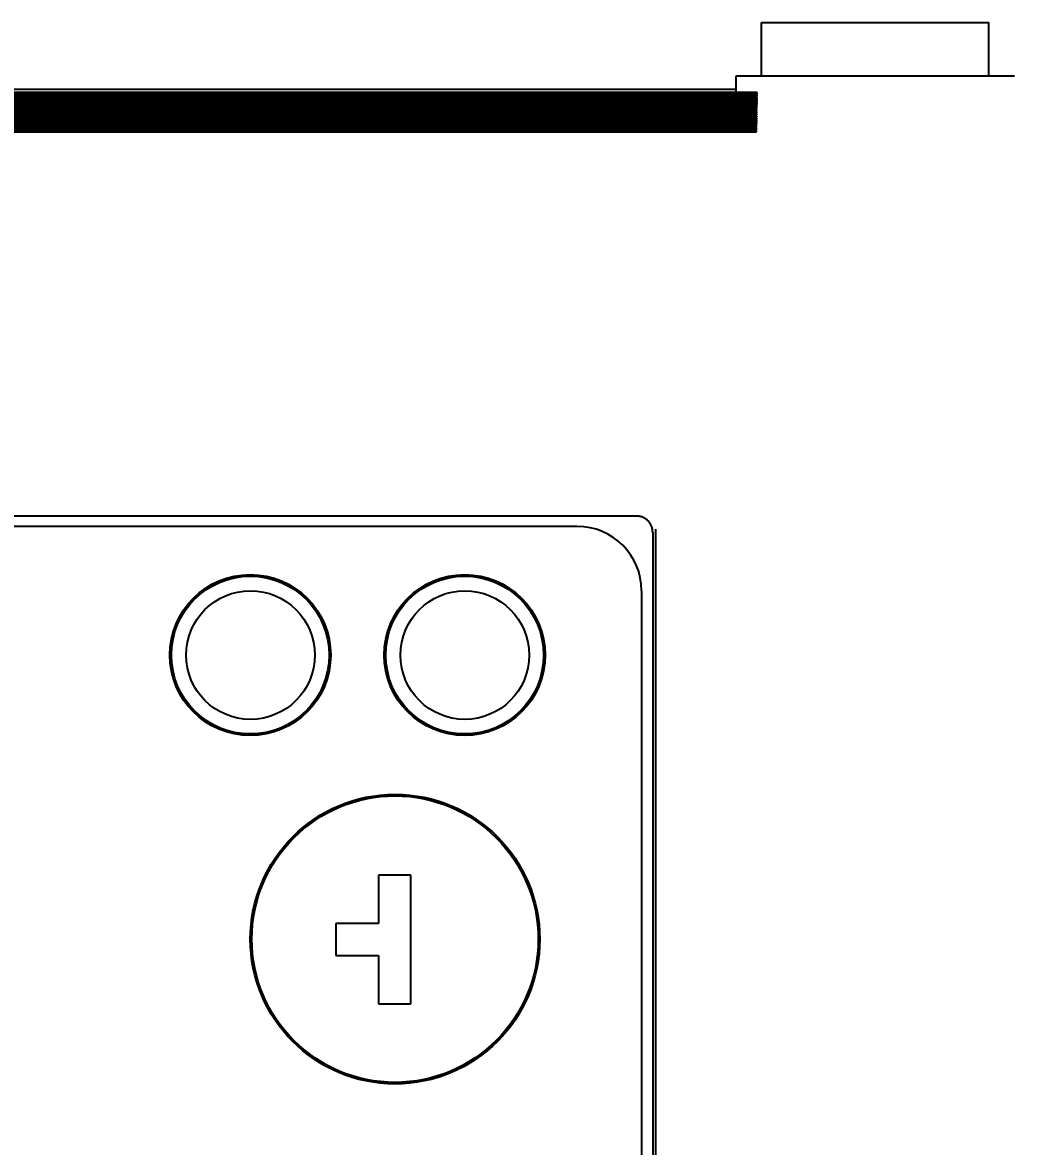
# Model space of a CAD drawing. Extents: x 0 to 34, y -0.3 to 21.7.
# Drawn here: x 18.438 to 19.595, y 15.908 to 17.218 of the extents above; entities that cross this region are included whole.
import ezdxf
from ezdxf.enums import TextEntityAlignment as Align

# ---------------------------------------------------------------- set-up
doc = ezdxf.new("R2010")
doc.units = 0
doc.header["$LTSCALE"] = 1.87
doc.layers.get('0').update_dxf_attribs({"linetype": 'CONTINUOUS'})
doc.dimstyles.get("Standard").update_dxf_attribs({"dimtxt": 2.5, "dimasz": 2.5, "dimexe": 1.25, "dimexo": 0.625, "dimtad": 1, "dimcen": 2.5, "dimazin": 3, "dimtfac": 1, "dimtmove": 0, "dimatfit": 3})

# ---------------------------------------------------------------- blocks, each defined once
blk = doc.blocks.new('*D4')
at = {"color": 2, "linetype": 'CONTINUOUS'}
for p, q in [((19.7822, 17.1623), (19.7822, 18.9817)), ((21.0322, 17.1717), (21.0322, 18.9817)), ((20.4072, 18.8567), (19.3103, 18.8567)), ((19.7822, 18.8567), (20.4072, 18.8567)), ((21.0322, 18.8567), (20.4072, 18.8567)), ((21.0322, 17.0038), (21.0322, 17.1163)), ((19.7822, 17.0574), (19.7822, 17.1143))]:
    blk.add_line(p, q, dxfattribs=at)
for points in [[(19.9697, 18.888), (19.7822, 18.8567), (19.9697, 18.8255), (19.9697, 18.888)], [(20.8447, 18.8255), (21.0322, 18.8567), (20.8447, 18.888), (20.8447, 18.8255)]]:
    blk.add_lwpolyline(points, dxfattribs=at)
blk.add_text('FIN HEIGHT', height=0.16, dxfattribs=at).set_placement((17.9503, 18.7767), (19.2303, 18.7767), align=Align.FIT)
blk = doc.blocks.new('*D7')
at = {"color": 2, "linetype": 'CONTINUOUS'}
for p, q in [((17.2809, 14.6246), (17.2809, 20.2482)), ((21.5097, 17.2062), (21.5097, 20.2482)), ((17.2809, 20.1232), (18.4825, 20.1232)), ((21.5097, 20.1232), (20.3065, 20.1232))]:
    blk.add_line(p, q, dxfattribs=at)
for points in [[(17.4684, 20.1544), (17.2809, 20.1232), (17.4684, 20.0919), (17.4684, 20.1544)], [(21.3222, 20.0919), (21.5097, 20.1232), (21.3222, 20.1544), (21.3222, 20.0919)]]:
    blk.add_lwpolyline(points, dxfattribs=at)
for s, p, p2 in [('OW', (19.2665, 20.0432), (19.5225, 20.0432)), ('OVERALL WIDTH', (18.5625, 19.8032), (20.2265, 19.8032))]:
    blk.add_text(s, height=0.16, dxfattribs=at).set_placement(p, p2, align=Align.FIT)
blk = doc.blocks.new('*D8')
at = {"color": 2, "linetype": 'CONTINUOUS'}
for p, q in [((17.2809, 14.6246), (17.2809, 18.462)), ((19.7822, 17.2385), (19.7822, 18.462)), ((17.2809, 18.337), (18.095, 18.337)), ((19.7822, 18.337), (19.023, 18.337))]:
    blk.add_line(p, q, dxfattribs=at)
for points in [[(17.4684, 18.3682), (17.2809, 18.337), (17.4684, 18.3057), (17.4684, 18.3682)], [(19.5947, 18.3057), (19.7822, 18.337), (19.5947, 18.3682), (19.5947, 18.3057)]]:
    blk.add_lwpolyline(points, dxfattribs=at)
for s, p, p2 in [('2.00', (18.175, 18.257), (18.687, 18.257)), ('[', (18.175, 18.017), (18.303, 18.017)), ('50,8', (18.303, 18.017), (18.815, 18.017)), (']', (18.815, 18.017), (18.943, 18.017))]:
    blk.add_text(s, height=0.16, dxfattribs=at).set_placement(p, p2, align=Align.FIT)

msp = doc.modelspace()

# ---------------------------------------------------------------- linework, layer by layer
at = {"color": 7, "linetype": 'CONTINUOUS'}
for p, q in [((19.2997, 17.1557), (19.2997, 17.2182)), ((19.2997, 17.2182), (19.5647, 17.2182)), ((19.5647, 17.1557), (19.5647, 17.2182)), ((19.2697, 17.1557), (19.2697, 17.137)), ((19.5947, 17.1557), (19.2697, 17.1557)), ((17.5354, 17.1406), (19.2697, 17.1406)), ((19.2947, 17.1365), (17.8574, 17.1365)), ((17.8574, 17.135), (19.2947, 17.135)), ((19.2947, 17.1341), (17.8574, 17.1341)), ((17.8574, 17.1325), (19.2946, 17.1325)), ((19.2946, 17.1316), (17.8574, 17.1316)), ((17.8575, 17.1301), (19.2946, 17.1301)), ((19.2946, 17.1292), (17.8575, 17.1292)), ((19.2946, 17.1325), (19.2947, 17.1341)), ((19.2946, 17.1301), (19.2946, 17.1316)), ((19.2946, 17.1276), (19.2946, 17.1292)), ((19.2947, 17.135), (19.2947, 17.1365)), ((17.8575, 17.1276), (19.2946, 17.1276)), ((19.2945, 17.1267), (17.8575, 17.1267)), ((17.8576, 17.1251), (19.2945, 17.1251)), ((19.2945, 17.1243), (17.8576, 17.1243)), ((17.8576, 17.1227), (19.2945, 17.1227)), ((19.2945, 17.1218), (17.8576, 17.1218)), ((17.8576, 17.1202), (19.2944, 17.1202)), ((19.2944, 17.1194), (17.8577, 17.1194)), ((17.8577, 17.1178), (19.2944, 17.1178)), ((19.2944, 17.1169), (17.8577, 17.1169)), ((17.8577, 17.1153), (19.2943, 17.1153)), ((19.2943, 17.1153), (19.2944, 17.1169)), ((19.2944, 17.1202), (19.2945, 17.1218)), ((19.2944, 17.1178), (19.2944, 17.1194)), ((19.2945, 17.1251), (19.2945, 17.1267)), ((19.2945, 17.1227), (19.2945, 17.1243)), ((19.2943, 17.1144), (17.8577, 17.1144)), ((17.8578, 17.1129), (19.2943, 17.1129)), ((19.2943, 17.112), (17.8578, 17.112)), ((17.8578, 17.1104), (19.2943, 17.1104)), ((19.2942, 17.1095), (17.8578, 17.1095)), ((17.8579, 17.108), (19.2942, 17.108)), ((19.2942, 17.1071), (17.8579, 17.1071)), ((17.8579, 17.1055), (19.2942, 17.1055)), ((19.2942, 17.1046), (17.8579, 17.1046)), ((17.8579, 17.1031), (19.2941, 17.1031)), ((19.2941, 17.1022), (17.858, 17.1022)), ((19.2941, 17.1031), (19.2942, 17.1046)), ((19.2941, 17.1006), (19.2941, 17.1022)), ((19.2942, 17.108), (19.2942, 17.1095)), ((19.2942, 17.1055), (19.2942, 17.1071)), ((19.2943, 17.1129), (19.2943, 17.1144)), ((19.2943, 17.1104), (19.2943, 17.112)), ((17.858, 17.1006), (19.2941, 17.1006)), ((19.2941, 17.0997), (17.858, 17.0997)), ((17.858, 17.0982), (19.294, 17.0982)), ((19.294, 17.0973), (17.858, 17.0973)), ((17.8581, 17.0957), (19.294, 17.0957)), ((19.294, 17.0948), (17.8581, 17.0948)), ((17.8581, 17.0932), (19.294, 17.0932)), ((19.2939, 17.0924), (17.8581, 17.0924)), ((17.8582, 17.0908), (19.2939, 17.0908)), ((19.2939, 17.0908), (19.2939, 17.0924)), ((19.294, 17.0982), (19.2941, 17.0997)), ((19.294, 17.0957), (19.294, 17.0973)), ((19.294, 17.0932), (19.294, 17.0948)), ((19.154, 16.6428), (17.5942, 16.6427)), ((19.0848, 16.6307), (17.6798, 16.6307)), ((19.1728, 16.624), (19.1728, 11.3687)), ((19.176, 16.6273), (19.176, 11.3654)), ((19.1598, 16.5557), (19.1598, 11.4382)), ((18.8531, 16.2241), (18.8531, 16.1678)), ((18.8906, 16.2241), (18.8531, 16.2241)), ((18.8906, 16.0741), (18.8906, 16.2241)), ((18.8031, 16.1678), (18.8031, 16.1303)), ((18.8531, 16.1678), (18.8031, 16.1678)), ((18.8031, 16.1303), (18.8531, 16.1303)), ((18.8531, 16.1303), (18.8531, 16.0741)), ((18.8531, 16.0741), (18.8906, 16.0741))]:
    msp.add_line(p, q, dxfattribs=at)
msp.add_lwpolyline([(19.1728, 16.624), (19.1727, 16.6249), (19.1727, 16.6258), (19.1726, 16.6267), (19.1724, 16.6275), (19.1722, 16.6284), (19.172, 16.6293), (19.1717, 16.6301), (19.1714, 16.631), (19.1711, 16.6318), (19.1707, 16.6326), (19.1703, 16.6334), (19.1698, 16.6341), (19.1693, 16.6349), (19.1688, 16.6356), (19.1682, 16.6363), (19.1676, 16.6369), (19.1669, 16.6376), (19.1663, 16.6382), (19.1656, 16.6388), (19.1649, 16.6393), (19.1641, 16.6398), (19.1634, 16.6403), (19.1626, 16.6407), (19.1618, 16.6411), (19.161, 16.6414), (19.1601, 16.6417), (19.1593, 16.642), (19.1584, 16.6422), (19.1575, 16.6424), (19.1567, 16.6426), (19.1558, 16.6427), (19.1549, 16.6427), (19.154, 16.6428)], dxfattribs=at)
for centre, radius in [((18.7035, 16.4807), 0.0938), ((18.7035, 16.4807), 0.092), ((18.9535, 16.4807), 0.0938), ((18.9535, 16.4807), 0.092), ((18.7037, 16.4807), 0.075), ((18.9537, 16.4807), 0.075), ((18.8723, 16.1495), 0.1688), ((18.8723, 16.1495), 0.167)]:
    msp.add_circle(centre, radius, dxfattribs=at)
msp.add_arc((19.0848, 16.5557), 0.075, 0, 90, dxfattribs=at)

# ---------------------------------------------------------------- dimensions: what is measured, and where the dimension line sits
at = {"color": 2, "linetype": 'CONTINUOUS'}
for base, p1, p2, picture, middle in [((21.5097, 20.1232), (17.2809, 14.6246), (21.5097, 17.2062), '*D7', (19.3945, 20.0032)), ((21.0322, 18.8567), (19.7822, 17.0574), (21.0322, 17.0038), '*D4', (18.5903, 18.8567)), ((19.7822, 18.337), (17.2809, 14.6246), (19.7822, 17.2385), '*D8', (18.559, 18.217))]:
    dim = msp.add_linear_dim(base=base, p1=p1, p2=p2, dimstyle='Standard', dxfattribs=at)
    dim.commit()
    dim.dimension.update_dxf_attribs({"geometry": picture, "text_midpoint": middle, "dimtype": 128})

doc.saveas('drawing.dxf')
